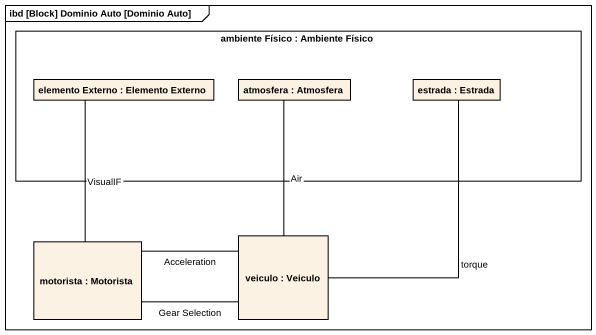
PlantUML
@startuml
mainframe ibd [Block] Dominio Auto [Dominio Auto]
rectangle "ambiente Físico : Ambiente Físico" as ambiente_Físico {
  rectangle "elemento Externo : Elemento Externo" as elemento_Externo
  rectangle "atmosfera : Atmosfera" as atmosfera
  rectangle "estrada : Estrada" as estrada
}
rectangle "motorista : Motorista" as motorista
rectangle "veiculo : Veiculo" as veiculo
elemento_Externo -- motorista : VisualIF
atmosfera -- veiculo : Air
motorista -right- veiculo : Acceleration
motorista -right- veiculo : Gear Selection
veiculo -up- estrada : torque
@enduml
